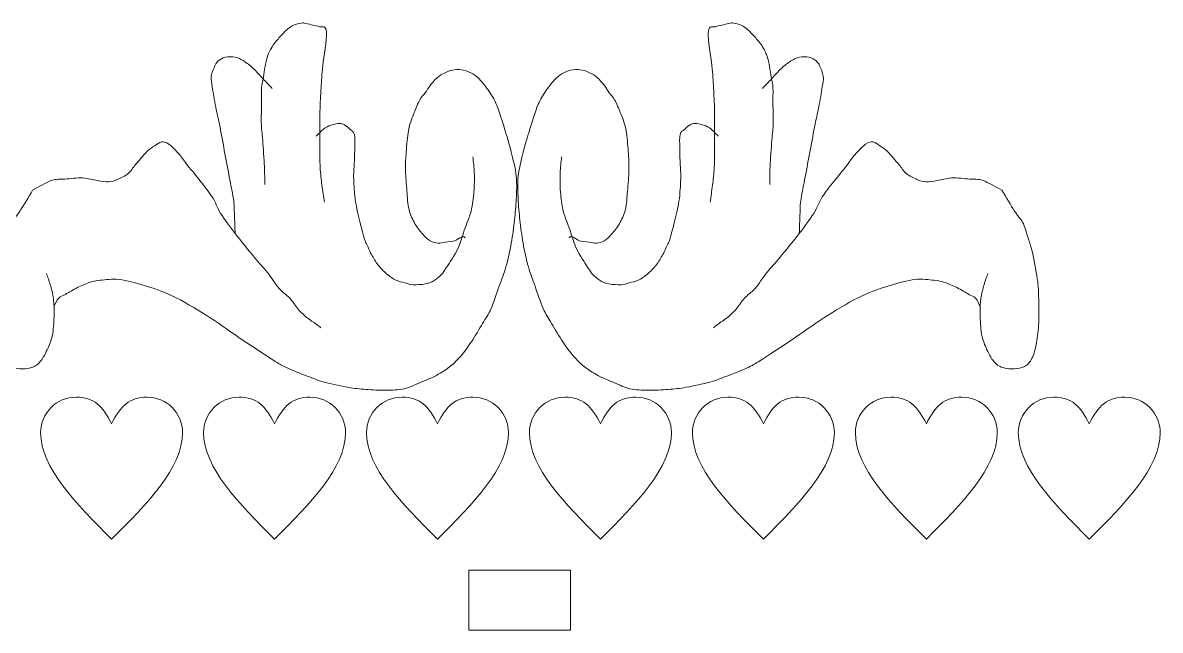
# Model space of a CAD drawing. Header units: millimetres. Extents: x -244 to 210, y -105 to 169.
# Drawn here: x -123.4 to -81.84, y 146.64 to 168.85 of the extents above; entities that cross this region are included whole.
import ezdxf

# ---------------------------------------------------------------- set-up
doc = ezdxf.new("R2010")
doc.units = ezdxf.units.MM
doc.header["$MEASUREMENT"] = 0
doc.layers.add('Camada 1', color=7, linetype='Continuous')

msp = doc.modelspace()

# ---------------------------------------------------------------- linework, layer by layer
at = {"layer": 'Camada 1', "color": 240, "lineweight": 9}
msp.add_lwpolyline([(-107.1006, 146.6429), (-103.3882, 146.6429), (-103.3882, 148.8427), (-107.1006, 148.8427), (-107.1006, 146.6429)], close=True, dxfattribs=at)
at = {"layer": 'Camada 1', "color": 250, "lineweight": 9}
for points, knots in [([(-114.5538, 162.9429), (-114.5579, 163.1602), (-114.5535, 163.3274), (-114.5662, 163.5949), (-114.5662, 163.5949), (-114.5789, 163.8624), (-114.6108, 164.2786), (-114.6299, 164.5458), (-114.6299, 164.5458), (-114.649, 164.8129), (-114.6747, 164.9748), (-114.681, 165.1978), (-114.681, 165.1978), (-114.6872, 165.4208), (-114.6699, 165.6642), (-114.6676, 165.877), (-114.6676, 165.877), (-114.6653, 166.0898), (-114.6759, 166.3188), (-114.6671, 166.4747), (-114.6671, 166.4747), (-114.6584, 166.6305), (-114.6455, 166.6286), (-114.6153, 166.8007), (-114.6153, 166.8007), (-114.5851, 166.9728), (-114.5362, 167.3188), (-114.486, 167.5071), (-114.486, 167.5071), (-114.4357, 167.6954), (-114.3942, 167.782), (-114.3181, 167.9146), (-114.3181, 167.9146), (-114.2421, 168.0472), (-114.1272, 168.1839), (-114.0343, 168.295), (-114.0343, 168.295), (-113.9415, 168.4059), (-113.8491, 168.503), (-113.7615, 168.5803), (-113.7615, 168.5803), (-113.6738, 168.6576), (-113.6003, 168.7143), (-113.5094, 168.7577), (-113.5094, 168.7577), (-113.4186, 168.801), (-113.2954, 168.8281), (-113.2187, 168.8395), (-113.2187, 168.8395), (-113.1419, 168.8509), (-113.1218, 168.8396), (-113.0507, 168.8259), (-113.0507, 168.8259), (-112.9796, 168.8123), (-112.8741, 168.7781), (-112.7923, 168.7577), (-112.7923, 168.7577), (-112.7105, 168.7372), (-112.6421, 168.7442), (-112.5598, 168.7031), (-112.5598, 168.7031), (-112.4774, 168.662), (-112.3273, 168.8134), (-112.3015, 168.512), (-112.3015, 168.512), (-112.2757, 168.2107), (-112.4055, 167.6253), (-112.4381, 167.284), (-112.4381, 167.284), (-112.4707, 166.9427), (-112.4805, 166.7451), (-112.4969, 166.4653), (-112.4969, 166.4653), (-112.5132, 166.1855), (-112.5296, 165.9472), (-112.5363, 165.6057), (-112.5363, 165.6057), (-112.543, 165.2643), (-112.5382, 164.7583), (-112.5372, 164.4186), (-112.5372, 164.4186), (-112.5362, 164.0789), (-112.542, 163.8192), (-112.5302, 163.5677), (-112.5302, 163.5677), (-112.5183, 163.3163), (-112.4918, 163.1287), (-112.4662, 162.9157), (-112.4662, 162.9157), (-112.4406, 162.7027), (-112.4064, 162.4991), (-112.3765, 162.2908)], [0, 0, 0, 0, 0.0416667, 0.0416667, 0.0416667, 0.0416667, 0.0833333, 0.0833333, 0.0833333, 0.0833333, 0.125, 0.125, 0.125, 0.125, 0.1666667, 0.1666667, 0.1666667, 0.1666667, 0.2083333, 0.2083333, 0.2083333, 0.2083333, 0.25, 0.25, 0.25, 0.25, 0.2916667, 0.2916667, 0.2916667, 0.2916667, 0.3333333, 0.3333333, 0.3333333, 0.3333333, 0.375, 0.375, 0.375, 0.375, 0.4166667, 0.4166667, 0.4166667, 0.4166667, 0.4583333, 0.4583333, 0.4583333, 0.4583333, 0.5, 0.5, 0.5, 0.5, 0.5416667, 0.5416667, 0.5416667, 0.5416667, 0.5833333, 0.5833333, 0.5833333, 0.5833333, 0.625, 0.625, 0.625, 0.625, 0.6666667, 0.6666667, 0.6666667, 0.6666667, 0.7083333, 0.7083333, 0.7083333, 0.7083333, 0.75, 0.75, 0.75, 0.75, 0.7916667, 0.7916667, 0.7916667, 0.7916667, 0.8333333, 0.8333333, 0.8333333, 0.8333333, 0.875, 0.875, 0.875, 0.875, 0.9166667, 0.9166667, 0.9166667, 0.9166667, 1, 1, 1, 1]), ([(-96.107, 162.9429), (-96.1025, 163.1602), (-96.1067, 163.3274), (-96.0936, 163.5949), (-96.0936, 163.5949), (-96.0805, 163.8624), (-96.048, 164.2786), (-96.0285, 164.5458), (-96.0285, 164.5458), (-96.0089, 164.8129), (-95.9831, 164.9748), (-95.9765, 165.1978), (-95.9765, 165.1978), (-95.9699, 165.4208), (-95.9869, 165.6642), (-95.9888, 165.877), (-95.9888, 165.877), (-95.9908, 166.0898), (-95.9798, 166.3188), (-95.9884, 166.4747), (-95.9884, 166.4747), (-95.9969, 166.6305), (-96.0097, 166.6286), (-96.0397, 166.8007), (-96.0397, 166.8007), (-96.0696, 166.9728), (-96.118, 167.3188), (-96.168, 167.5071), (-96.168, 167.5071), (-96.218, 167.6954), (-96.2594, 167.782), (-96.3352, 167.9146), (-96.3352, 167.9146), (-96.4111, 168.0472), (-96.5257, 168.1839), (-96.6184, 168.295), (-96.6184, 168.295), (-96.7111, 168.4059), (-96.8033, 168.503), (-96.8908, 168.5803), (-96.8908, 168.5803), (-96.9784, 168.6576), (-97.0519, 168.7143), (-97.1427, 168.7577), (-97.1427, 168.7577), (-97.2334, 168.801), (-97.3566, 168.8281), (-97.4333, 168.8395), (-97.4333, 168.8395), (-97.51, 168.8509), (-97.5302, 168.8396), (-97.6013, 168.8259), (-97.6013, 168.8259), (-97.6724, 168.8123), (-97.7779, 168.7781), (-97.8598, 168.7577), (-97.8598, 168.7577), (-97.9416, 168.7372), (-98.01, 168.7442), (-98.0924, 168.7031), (-98.0924, 168.7031), (-98.1748, 168.662), (-98.3247, 168.8134), (-98.3509, 168.512), (-98.3509, 168.512), (-98.3772, 168.2107), (-98.2483, 167.6253), (-98.2162, 167.284), (-98.2162, 167.284), (-98.1841, 166.9427), (-98.1746, 166.7451), (-98.1587, 166.4653), (-98.1587, 166.4653), (-98.1427, 166.1855), (-98.1267, 165.9472), (-98.1205, 165.6057), (-98.1205, 165.6057), (-98.1143, 165.2643), (-98.1199, 164.7583), (-98.1214, 164.4186), (-98.1214, 164.4186), (-98.1229, 164.0789), (-98.1175, 163.8192), (-98.1297, 163.5677), (-98.1297, 163.5677), (-98.142, 163.3163), (-98.1687, 163.1287), (-98.1947, 162.9157), (-98.1947, 162.9157), (-98.2206, 162.7027), (-98.2551, 162.4991), (-98.2853, 162.2908)], [0, 0, 0, 0, 0.0416667, 0.0416667, 0.0416667, 0.0416667, 0.0833333, 0.0833333, 0.0833333, 0.0833333, 0.125, 0.125, 0.125, 0.125, 0.1666667, 0.1666667, 0.1666667, 0.1666667, 0.2083333, 0.2083333, 0.2083333, 0.2083333, 0.25, 0.25, 0.25, 0.25, 0.2916667, 0.2916667, 0.2916667, 0.2916667, 0.3333333, 0.3333333, 0.3333333, 0.3333333, 0.375, 0.375, 0.375, 0.375, 0.4166667, 0.4166667, 0.4166667, 0.4166667, 0.4583333, 0.4583333, 0.4583333, 0.4583333, 0.5, 0.5, 0.5, 0.5, 0.5416667, 0.5416667, 0.5416667, 0.5416667, 0.5833333, 0.5833333, 0.5833333, 0.5833333, 0.625, 0.625, 0.625, 0.625, 0.6666667, 0.6666667, 0.6666667, 0.6666667, 0.7083333, 0.7083333, 0.7083333, 0.7083333, 0.75, 0.75, 0.75, 0.75, 0.7916667, 0.7916667, 0.7916667, 0.7916667, 0.8333333, 0.8333333, 0.8333333, 0.8333333, 0.875, 0.875, 0.875, 0.875, 0.9166667, 0.9166667, 0.9166667, 0.9166667, 1, 1, 1, 1]), ([(-114.2806, 166.4475), (-114.3922, 166.5652), (-114.4995, 166.6784), (-114.6153, 166.8007), (-114.6153, 166.8007), (-114.7312, 166.923), (-114.8577, 167.0723), (-114.9759, 167.181), (-114.9759, 167.181), (-115.0941, 167.2898), (-115.2138, 167.3846), (-115.3236, 167.4527), (-115.3236, 167.4527), (-115.4334, 167.5208), (-115.5205, 167.5659), (-115.6328, 167.5886), (-115.6328, 167.5886), (-115.745, 167.6113), (-115.8898, 167.6114), (-115.9936, 167.5886), (-115.9936, 167.5886), (-116.0975, 167.5658), (-116.1813, 167.5174), (-116.2515, 167.4527), (-116.2515, 167.4527), (-116.3216, 167.3882), (-116.3625, 167.3096), (-116.4063, 167.2083), (-116.4063, 167.2083), (-116.45, 167.1068), (-116.498, 166.9822), (-116.5096, 166.8551), (-116.5096, 166.8551), (-116.5213, 166.7279), (-116.4991, 166.6832), (-116.4712, 166.5019), (-116.4712, 166.5019), (-116.4434, 166.3205), (-116.39, 166.0129), (-116.3429, 165.7683), (-116.3429, 165.7683), (-116.2959, 165.5237), (-116.2445, 165.3201), (-116.1888, 165.0348), (-116.1888, 165.0348), (-116.1332, 164.7495), (-116.069, 164.3782), (-116.0092, 164.0567), (-116.0092, 164.0567), (-115.9493, 163.7352), (-115.8829, 163.3911), (-115.8294, 163.1059), (-115.8294, 163.1059), (-115.776, 162.8206), (-115.7163, 162.5598), (-115.6883, 162.3451), (-115.6883, 162.3451), (-115.6603, 162.1305), (-115.6713, 162.0282), (-115.6629, 161.8289), (-115.6629, 161.8289), (-115.6545, 161.6297), (-115.6461, 161.3761), (-115.6376, 161.1498)], [0, 0, 0, 0, 0.0588235, 0.0588235, 0.0588235, 0.0588235, 0.1176471, 0.1176471, 0.1176471, 0.1176471, 0.1764706, 0.1764706, 0.1764706, 0.1764706, 0.2352941, 0.2352941, 0.2352941, 0.2352941, 0.2941176, 0.2941176, 0.2941176, 0.2941176, 0.3529412, 0.3529412, 0.3529412, 0.3529412, 0.4117647, 0.4117647, 0.4117647, 0.4117647, 0.4705882, 0.4705882, 0.4705882, 0.4705882, 0.5294118, 0.5294118, 0.5294118, 0.5294118, 0.5882353, 0.5882353, 0.5882353, 0.5882353, 0.6470588, 0.6470588, 0.6470588, 0.6470588, 0.7058824, 0.7058824, 0.7058824, 0.7058824, 0.7647059, 0.7647059, 0.7647059, 0.7647059, 0.8235294, 0.8235294, 0.8235294, 0.8235294, 0.8823529, 0.8823529, 0.8823529, 0.8823529, 1, 1, 1, 1]), ([(-96.375, 166.4475), (-96.2632, 166.5652), (-96.1557, 166.6784), (-96.0397, 166.8007), (-96.0397, 166.8007), (-95.9236, 166.923), (-95.7969, 167.0723), (-95.6786, 167.181), (-95.6786, 167.181), (-95.5602, 167.2898), (-95.4403, 167.3846), (-95.3304, 167.4527), (-95.3304, 167.4527), (-95.2206, 167.5208), (-95.1333, 167.5659), (-95.021, 167.5886), (-95.021, 167.5886), (-94.9088, 167.6113), (-94.764, 167.6114), (-94.6602, 167.5886), (-94.6602, 167.5886), (-94.5564, 167.5658), (-94.4726, 167.5174), (-94.4026, 167.4527), (-94.4026, 167.4527), (-94.3326, 167.3882), (-94.2918, 167.3096), (-94.2481, 167.2083), (-94.2481, 167.2083), (-94.2045, 167.1068), (-94.1568, 166.9822), (-94.1453, 166.8551), (-94.1453, 166.8551), (-94.1338, 166.7279), (-94.1561, 166.6832), (-94.1842, 166.5019), (-94.1842, 166.5019), (-94.2123, 166.3205), (-94.2662, 166.0129), (-94.3136, 165.7683), (-94.3136, 165.7683), (-94.3611, 165.5237), (-94.4128, 165.3201), (-94.4688, 165.0348), (-94.4688, 165.0348), (-94.5249, 164.7495), (-94.5896, 164.3782), (-94.65, 164.0567), (-94.65, 164.0567), (-94.7104, 163.7352), (-94.7772, 163.3911), (-94.8311, 163.1059), (-94.8311, 163.1059), (-94.885, 162.8206), (-94.9451, 162.5598), (-94.9734, 162.3451), (-94.9734, 162.3451), (-95.0018, 162.1305), (-94.9909, 162.0282), (-94.9996, 161.8289), (-94.9996, 161.8289), (-95.0083, 161.6297), (-95.0171, 161.3761), (-95.0259, 161.1498)], [0, 0, 0, 0, 0.0588235, 0.0588235, 0.0588235, 0.0588235, 0.1176471, 0.1176471, 0.1176471, 0.1176471, 0.1764706, 0.1764706, 0.1764706, 0.1764706, 0.2352941, 0.2352941, 0.2352941, 0.2352941, 0.2941176, 0.2941176, 0.2941176, 0.2941176, 0.3529412, 0.3529412, 0.3529412, 0.3529412, 0.4117647, 0.4117647, 0.4117647, 0.4117647, 0.4705882, 0.4705882, 0.4705882, 0.4705882, 0.5294118, 0.5294118, 0.5294118, 0.5294118, 0.5882353, 0.5882353, 0.5882353, 0.5882353, 0.6470588, 0.6470588, 0.6470588, 0.6470588, 0.7058824, 0.7058824, 0.7058824, 0.7058824, 0.7647059, 0.7647059, 0.7647059, 0.7647059, 0.8235294, 0.8235294, 0.8235294, 0.8235294, 0.8823529, 0.8823529, 0.8823529, 0.8823529, 1, 1, 1, 1]), ([(-107.2357, 160.9868), (-107.317, 161.1146), (-107.5515, 160.8871), (-107.6095, 160.8781), (-107.6095, 160.8781), (-107.6675, 160.869), (-107.8544, 160.8373), (-107.9575, 160.8237), (-107.9575, 160.8237), (-108.0606, 160.8101), (-108.1354, 160.7875), (-108.2281, 160.7966), (-108.2281, 160.7966), (-108.3209, 160.8056), (-108.4184, 160.8233), (-108.5116, 160.8781), (-108.5116, 160.8781), (-108.6047, 160.9329), (-108.6895, 161.0181), (-108.782, 161.1226), (-108.782, 161.1226), (-108.8746, 161.227), (-108.9808, 161.3521), (-109.0652, 161.503), (-109.0652, 161.503), (-109.1496, 161.6537), (-109.2331, 161.8137), (-109.2839, 162.0192), (-109.2839, 162.0192), (-109.3347, 162.2246), (-109.3394, 162.4581), (-109.3607, 162.6983), (-109.3607, 162.6983), (-109.382, 162.9386), (-109.4076, 163.2176), (-109.4117, 163.4591), (-109.4117, 163.4591), (-109.4158, 163.7005), (-109.4028, 163.8977), (-109.3854, 164.1382), (-109.3854, 164.1382), (-109.368, 164.3787), (-109.3399, 164.7009), (-109.3075, 164.899), (-109.3075, 164.899), (-109.2751, 165.097), (-109.2292, 165.2003), (-109.1933, 165.3129), (-109.1933, 165.3129), (-109.1574, 165.4254), (-109.1442, 165.4516), (-109.0929, 165.5722), (-109.0929, 165.5722), (-109.0417, 165.6927), (-108.9538, 165.9157), (-108.8858, 166.0361), (-108.8858, 166.0361), (-108.8179, 166.1565), (-108.7512, 166.202), (-108.6886, 166.2885), (-108.6886, 166.2885), (-108.6261, 166.3749), (-108.5848, 166.4613), (-108.5108, 166.5546), (-108.5108, 166.5546), (-108.4368, 166.6479), (-108.3333, 166.7709), (-108.2457, 166.8474), (-108.2457, 166.8474), (-108.158, 166.9238), (-108.0788, 166.9656), (-107.9872, 167.0111), (-107.9872, 167.0111), (-107.8955, 167.0566), (-107.8, 167.0998), (-107.6963, 167.1203), (-107.6963, 167.1203), (-107.5927, 167.1407), (-107.4792, 167.1499), (-107.3669, 167.1339), (-107.3669, 167.1339), (-107.2545, 167.118), (-107.1283, 167.0773), (-107.0245, 167.0248), (-107.0245, 167.0248), (-106.9208, 166.9723), (-106.8387, 166.9068), (-106.7469, 166.8201), (-106.7469, 166.8201), (-106.6551, 166.7334), (-106.575, 166.643), (-106.4758, 166.5063), (-106.4758, 166.5063), (-106.3767, 166.3695), (-106.2409, 166.1733), (-106.1531, 166.0015), (-106.1531, 166.0015), (-106.0654, 165.8296), (-106.0286, 165.7037), (-105.9533, 165.4829), (-105.9533, 165.4829), (-105.878, 165.262), (-105.7696, 164.9053), (-105.7019, 164.6779), (-105.7019, 164.6779), (-105.6343, 164.4504), (-105.6035, 164.3582), (-105.5473, 164.1185), (-105.5473, 164.1185), (-105.4912, 163.8787), (-105.3963, 163.5343), (-105.3655, 163.2417), (-105.3655, 163.2417), (-105.3346, 162.9491), (-105.3551, 162.6676), (-105.3661, 162.3995), (-105.3661, 162.3995), (-105.3771, 162.1314), (-105.4008, 161.9063), (-105.4311, 161.6388), (-105.4311, 161.6388), (-105.4614, 161.3713), (-105.4958, 161.0826), (-105.5477, 160.7966), (-105.5477, 160.7966), (-105.5996, 160.5105), (-105.6682, 160.191), (-105.7417, 159.9272), (-105.7417, 159.9272), (-105.8152, 159.6633), (-105.8967, 159.4744), (-105.9871, 159.2208), (-105.9871, 159.2208), (-106.0774, 158.9672), (-106.1823, 158.6336), (-106.2841, 158.4058), (-106.2841, 158.4058), (-106.3858, 158.178), (-106.4733, 158.0662), (-106.5938, 157.8624), (-106.5938, 157.8624), (-106.7142, 157.6587), (-106.8732, 157.3826), (-107.0066, 157.1832), (-107.0066, 157.1832), (-107.1401, 156.9838), (-107.2644, 156.8167), (-107.3936, 156.6671), (-107.3936, 156.6671), (-107.5228, 156.5174), (-107.6319, 156.4046), (-107.7805, 156.2867), (-107.7805, 156.2867), (-107.9291, 156.1687), (-108.0984, 156.0604), (-108.2833, 155.9607), (-108.2833, 155.9607), (-108.4683, 155.861), (-108.6937, 155.7705), (-108.8892, 155.689), (-108.8892, 155.689), (-109.0847, 155.6075), (-109.2475, 155.517), (-109.4564, 155.4716), (-109.4564, 155.4716), (-109.6652, 155.4263), (-109.9052, 155.4218), (-110.1394, 155.4173), (-110.1394, 155.4173), (-110.3736, 155.4128), (-110.6312, 155.4264), (-110.861, 155.4445), (-110.861, 155.4445), (-111.0909, 155.4626), (-111.2647, 155.4807), (-111.5182, 155.526), (-111.5182, 155.526), (-111.7716, 155.5712), (-112.1344, 155.6482), (-112.3814, 155.7162), (-112.3814, 155.7162), (-112.6284, 155.7841), (-112.7636, 155.8429), (-112.9998, 155.9335), (-112.9998, 155.9335), (-113.236, 156.024), (-113.588, 156.1599), (-113.7985, 156.2595), (-113.7985, 156.2595), (-114.0091, 156.3591), (-113.9789, 156.3501), (-114.2623, 156.5312), (-114.2623, 156.5312), (-114.5456, 156.7123), (-115.093, 157.0745), (-115.4987, 157.3462), (-115.4987, 157.3462), (-115.9045, 157.6179), (-116.2908, 157.9077), (-116.6966, 158.1613), (-116.6966, 158.1613), (-117.1024, 158.4148), (-117.5549, 158.6864), (-117.9332, 158.8676), (-117.9332, 158.8676), (-118.3114, 159.0489), (-118.6416, 159.1484), (-118.9638, 159.248), (-118.9638, 159.248), (-119.286, 159.3476), (-119.5989, 159.4336), (-119.8657, 159.4653), (-119.8657, 159.4653), (-120.1325, 159.497), (-120.381, 159.4563), (-120.5616, 159.4382), (-120.5616, 159.4382), (-120.7421, 159.42), (-120.8085, 159.4019), (-120.9482, 159.3567), (-120.9482, 159.3567), (-121.088, 159.3114), (-121.2511, 159.2389), (-121.3994, 159.1665), (-121.3994, 159.1665), (-121.5477, 159.0941), (-121.7239, 158.9853), (-121.8377, 158.922), (-121.8377, 158.922), (-121.9516, 158.8586), (-122.0101, 158.8626), (-122.0827, 158.7861), (-122.0827, 158.7861), (-122.1553, 158.7097), (-122.2031, 158.5779), (-122.2633, 158.4737)], [0, 0, 0, 0, 0.0166667, 0.0166667, 0.0166667, 0.0166667, 0.0333333, 0.0333333, 0.0333333, 0.0333333, 0.05, 0.05, 0.05, 0.05, 0.0666667, 0.0666667, 0.0666667, 0.0666667, 0.0833333, 0.0833333, 0.0833333, 0.0833333, 0.1, 0.1, 0.1, 0.1, 0.1166667, 0.1166667, 0.1166667, 0.1166667, 0.1333333, 0.1333333, 0.1333333, 0.1333333, 0.15, 0.15, 0.15, 0.15, 0.1666667, 0.1666667, 0.1666667, 0.1666667, 0.1833333, 0.1833333, 0.1833333, 0.1833333, 0.2, 0.2, 0.2, 0.2, 0.2166667, 0.2166667, 0.2166667, 0.2166667, 0.2333333, 0.2333333, 0.2333333, 0.2333333, 0.25, 0.25, 0.25, 0.25, 0.2666667, 0.2666667, 0.2666667, 0.2666667, 0.2833333, 0.2833333, 0.2833333, 0.2833333, 0.3, 0.3, 0.3, 0.3, 0.3166667, 0.3166667, 0.3166667, 0.3166667, 0.3333333, 0.3333333, 0.3333333, 0.3333333, 0.35, 0.35, 0.35, 0.35, 0.3666667, 0.3666667, 0.3666667, 0.3666667, 0.3833333, 0.3833333, 0.3833333, 0.3833333, 0.4, 0.4, 0.4, 0.4, 0.4166667, 0.4166667, 0.4166667, 0.4166667, 0.4333333, 0.4333333, 0.4333333, 0.4333333, 0.45, 0.45, 0.45, 0.45, 0.4666667, 0.4666667, 0.4666667, 0.4666667, 0.4833333, 0.4833333, 0.4833333, 0.4833333, 0.5, 0.5, 0.5, 0.5, 0.5166667, 0.5166667, 0.5166667, 0.5166667, 0.5333333, 0.5333333, 0.5333333, 0.5333333, 0.55, 0.55, 0.55, 0.55, 0.5666667, 0.5666667, 0.5666667, 0.5666667, 0.5833333, 0.5833333, 0.5833333, 0.5833333, 0.6, 0.6, 0.6, 0.6, 0.6166667, 0.6166667, 0.6166667, 0.6166667, 0.6333333, 0.6333333, 0.6333333, 0.6333333, 0.65, 0.65, 0.65, 0.65, 0.6666667, 0.6666667, 0.6666667, 0.6666667, 0.6833333, 0.6833333, 0.6833333, 0.6833333, 0.7, 0.7, 0.7, 0.7, 0.7166667, 0.7166667, 0.7166667, 0.7166667, 0.7333333, 0.7333333, 0.7333333, 0.7333333, 0.75, 0.75, 0.75, 0.75, 0.7666667, 0.7666667, 0.7666667, 0.7666667, 0.7833333, 0.7833333, 0.7833333, 0.7833333, 0.8, 0.8, 0.8, 0.8, 0.8166667, 0.8166667, 0.8166667, 0.8166667, 0.8333333, 0.8333333, 0.8333333, 0.8333333, 0.85, 0.85, 0.85, 0.85, 0.8666667, 0.8666667, 0.8666667, 0.8666667, 0.8833333, 0.8833333, 0.8833333, 0.8833333, 0.9, 0.9, 0.9, 0.9, 0.9166667, 0.9166667, 0.9166667, 0.9166667, 0.9333333, 0.9333333, 0.9333333, 0.9333333, 0.95, 0.95, 0.95, 0.95, 0.9666667, 0.9666667, 0.9666667, 0.9666667, 1, 1, 1, 1]), ([(-103.428, 160.9868), (-103.3466, 161.1146), (-103.1124, 160.8871), (-103.0544, 160.8781), (-103.0544, 160.8781), (-102.9964, 160.869), (-102.8096, 160.8373), (-102.7065, 160.8237), (-102.7065, 160.8237), (-102.6035, 160.8101), (-102.5287, 160.7875), (-102.4359, 160.7966), (-102.4359, 160.7966), (-102.3432, 160.8056), (-102.2456, 160.8233), (-102.1524, 160.8781), (-102.1524, 160.8781), (-102.0591, 160.9329), (-101.9743, 161.0181), (-101.8816, 161.1226), (-101.8816, 161.1226), (-101.7889, 161.227), (-101.6824, 161.3521), (-101.5978, 161.503), (-101.5978, 161.503), (-101.5131, 161.6537), (-101.4294, 161.8137), (-101.3783, 162.0192), (-101.3783, 162.0192), (-101.3272, 162.2246), (-101.3221, 162.4581), (-101.3005, 162.6983), (-101.3005, 162.6983), (-101.2788, 162.9386), (-101.2528, 163.2176), (-101.2484, 163.4591), (-101.2484, 163.4591), (-101.2439, 163.7005), (-101.2566, 163.8977), (-101.2736, 164.1382), (-101.2736, 164.1382), (-101.2906, 164.3787), (-101.3183, 164.7009), (-101.3504, 164.899), (-101.3504, 164.899), (-101.3824, 165.097), (-101.4283, 165.2003), (-101.464, 165.3129), (-101.464, 165.3129), (-101.4997, 165.4254), (-101.5128, 165.4516), (-101.5639, 165.5722), (-101.5639, 165.5722), (-101.615, 165.6927), (-101.7025, 165.9157), (-101.7703, 166.0361), (-101.7703, 166.0361), (-101.8381, 166.1565), (-101.9047, 166.202), (-101.9672, 166.2885), (-101.9672, 166.2885), (-102.0296, 166.3749), (-102.0708, 166.4613), (-102.1446, 166.5546), (-102.1446, 166.5546), (-102.2184, 166.6479), (-102.3217, 166.7709), (-102.4093, 166.8474), (-102.4093, 166.8474), (-102.4968, 166.9238), (-102.576, 166.9656), (-102.6675, 167.0111), (-102.6675, 167.0111), (-102.7591, 167.0566), (-102.8545, 167.0998), (-102.9582, 167.1203), (-102.9582, 167.1203), (-103.0618, 167.1407), (-103.1753, 167.1499), (-103.2877, 167.1339), (-103.2877, 167.1339), (-103.4, 167.118), (-103.5263, 167.0773), (-103.6302, 167.0248), (-103.6302, 167.0248), (-103.734, 166.9723), (-103.8162, 166.9068), (-103.9081, 166.8201), (-103.9081, 166.8201), (-104, 166.7334), (-104.0803, 166.643), (-104.1796, 166.5063), (-104.1796, 166.5063), (-104.279, 166.3695), (-104.4151, 166.1733), (-104.5031, 166.0015), (-104.5031, 166.0015), (-104.5911, 165.8296), (-104.6281, 165.7037), (-104.7037, 165.4829), (-104.7037, 165.4829), (-104.7793, 165.262), (-104.8883, 164.9053), (-104.9563, 164.6779), (-104.9563, 164.6779), (-105.0243, 164.4504), (-105.0552, 164.3582), (-105.1117, 164.1185), (-105.1117, 164.1185), (-105.1683, 163.8787), (-105.2636, 163.5343), (-105.2949, 163.2417), (-105.2949, 163.2417), (-105.3262, 162.9491), (-105.3061, 162.6676), (-105.2955, 162.3995), (-105.2955, 162.3995), (-105.285, 162.1314), (-105.2616, 161.9063), (-105.2317, 161.6388), (-105.2317, 161.6388), (-105.2018, 161.3713), (-105.1678, 161.0826), (-105.1163, 160.7966), (-105.1163, 160.7966), (-105.0648, 160.5105), (-104.9968, 160.191), (-104.9237, 159.9272), (-104.9237, 159.9272), (-104.8505, 159.6633), (-104.7694, 159.4744), (-104.6794, 159.2208), (-104.6794, 159.2208), (-104.5894, 158.9672), (-104.485, 158.6336), (-104.3836, 158.4058), (-104.3836, 158.4058), (-104.2822, 158.178), (-104.1949, 158.0662), (-104.0747, 157.8624), (-104.0747, 157.8624), (-103.9546, 157.6587), (-103.796, 157.3826), (-103.6629, 157.1832), (-103.6629, 157.1832), (-103.5297, 156.9838), (-103.4056, 156.8167), (-103.2767, 156.6671), (-103.2767, 156.6671), (-103.1477, 156.5174), (-103.0388, 156.4046), (-102.8904, 156.2867), (-102.8904, 156.2867), (-102.7419, 156.1687), (-102.5728, 156.0604), (-102.388, 155.9607), (-102.388, 155.9607), (-102.2032, 155.861), (-101.978, 155.7705), (-101.7826, 155.689), (-101.7826, 155.689), (-101.5872, 155.6075), (-101.4245, 155.517), (-101.2157, 155.4716), (-101.2157, 155.4716), (-101.0069, 155.4263), (-100.7669, 155.4218), (-100.5328, 155.4173), (-100.5328, 155.4173), (-100.2986, 155.4128), (-100.041, 155.4264), (-99.8111, 155.4445), (-99.8111, 155.4445), (-99.5812, 155.4626), (-99.4073, 155.4807), (-99.1538, 155.526), (-99.1538, 155.526), (-98.9003, 155.5712), (-98.5374, 155.6482), (-98.2903, 155.7162), (-98.2903, 155.7162), (-98.0432, 155.7841), (-97.9079, 155.8429), (-97.6716, 155.9335), (-97.6716, 155.9335), (-97.4352, 156.024), (-97.0831, 156.1599), (-96.8724, 156.2595), (-96.8724, 156.2595), (-96.6616, 156.3591), (-96.6919, 156.3501), (-96.4082, 156.5312), (-96.4082, 156.5312), (-96.1246, 156.7123), (-95.5766, 157.0745), (-95.1705, 157.3462), (-95.1705, 157.3462), (-94.7644, 157.6179), (-94.3776, 157.9077), (-93.9715, 158.1613), (-93.9715, 158.1613), (-93.5653, 158.4148), (-93.1123, 158.6864), (-92.7338, 158.8676), (-92.7338, 158.8676), (-92.3553, 159.0489), (-92.0249, 159.1484), (-91.7026, 159.248), (-91.7026, 159.248), (-91.3802, 159.3476), (-91.0673, 159.4336), (-90.8004, 159.4653), (-90.8004, 159.4653), (-90.5335, 159.497), (-90.285, 159.4563), (-90.1045, 159.4382), (-90.1045, 159.4382), (-89.924, 159.42), (-89.8577, 159.4019), (-89.718, 159.3567), (-89.718, 159.3567), (-89.5783, 159.3114), (-89.4153, 159.2389), (-89.2671, 159.1665), (-89.2671, 159.1665), (-89.1189, 159.0941), (-88.9429, 158.9853), (-88.8291, 158.922), (-88.8291, 158.922), (-88.7154, 158.8586), (-88.6569, 158.8626), (-88.5844, 158.7861), (-88.5844, 158.7861), (-88.5119, 158.7097), (-88.4643, 158.5779), (-88.4042, 158.4737)], [0, 0, 0, 0, 0.0166667, 0.0166667, 0.0166667, 0.0166667, 0.0333333, 0.0333333, 0.0333333, 0.0333333, 0.05, 0.05, 0.05, 0.05, 0.0666667, 0.0666667, 0.0666667, 0.0666667, 0.0833333, 0.0833333, 0.0833333, 0.0833333, 0.1, 0.1, 0.1, 0.1, 0.1166667, 0.1166667, 0.1166667, 0.1166667, 0.1333333, 0.1333333, 0.1333333, 0.1333333, 0.15, 0.15, 0.15, 0.15, 0.1666667, 0.1666667, 0.1666667, 0.1666667, 0.1833333, 0.1833333, 0.1833333, 0.1833333, 0.2, 0.2, 0.2, 0.2, 0.2166667, 0.2166667, 0.2166667, 0.2166667, 0.2333333, 0.2333333, 0.2333333, 0.2333333, 0.25, 0.25, 0.25, 0.25, 0.2666667, 0.2666667, 0.2666667, 0.2666667, 0.2833333, 0.2833333, 0.2833333, 0.2833333, 0.3, 0.3, 0.3, 0.3, 0.3166667, 0.3166667, 0.3166667, 0.3166667, 0.3333333, 0.3333333, 0.3333333, 0.3333333, 0.35, 0.35, 0.35, 0.35, 0.3666667, 0.3666667, 0.3666667, 0.3666667, 0.3833333, 0.3833333, 0.3833333, 0.3833333, 0.4, 0.4, 0.4, 0.4, 0.4166667, 0.4166667, 0.4166667, 0.4166667, 0.4333333, 0.4333333, 0.4333333, 0.4333333, 0.45, 0.45, 0.45, 0.45, 0.4666667, 0.4666667, 0.4666667, 0.4666667, 0.4833333, 0.4833333, 0.4833333, 0.4833333, 0.5, 0.5, 0.5, 0.5, 0.5166667, 0.5166667, 0.5166667, 0.5166667, 0.5333333, 0.5333333, 0.5333333, 0.5333333, 0.55, 0.55, 0.55, 0.55, 0.5666667, 0.5666667, 0.5666667, 0.5666667, 0.5833333, 0.5833333, 0.5833333, 0.5833333, 0.6, 0.6, 0.6, 0.6, 0.6166667, 0.6166667, 0.6166667, 0.6166667, 0.6333333, 0.6333333, 0.6333333, 0.6333333, 0.65, 0.65, 0.65, 0.65, 0.6666667, 0.6666667, 0.6666667, 0.6666667, 0.6833333, 0.6833333, 0.6833333, 0.6833333, 0.7, 0.7, 0.7, 0.7, 0.7166667, 0.7166667, 0.7166667, 0.7166667, 0.7333333, 0.7333333, 0.7333333, 0.7333333, 0.75, 0.75, 0.75, 0.75, 0.7666667, 0.7666667, 0.7666667, 0.7666667, 0.7833333, 0.7833333, 0.7833333, 0.7833333, 0.8, 0.8, 0.8, 0.8, 0.8166667, 0.8166667, 0.8166667, 0.8166667, 0.8333333, 0.8333333, 0.8333333, 0.8333333, 0.85, 0.85, 0.85, 0.85, 0.8666667, 0.8666667, 0.8666667, 0.8666667, 0.8833333, 0.8833333, 0.8833333, 0.8833333, 0.9, 0.9, 0.9, 0.9, 0.9166667, 0.9166667, 0.9166667, 0.9166667, 0.9333333, 0.9333333, 0.9333333, 0.9333333, 0.95, 0.95, 0.95, 0.95, 0.9666667, 0.9666667, 0.9666667, 0.9666667, 1, 1, 1, 1]), ([(-112.6711, 164.7087), (-112.5636, 164.8084), (-112.4459, 164.9393), (-112.3487, 165.0076), (-112.3487, 165.0076), (-112.2514, 165.0759), (-112.1769, 165.0891), (-112.0909, 165.1163), (-112.0909, 165.1163), (-112.0048, 165.1434), (-111.9087, 165.1706), (-111.8331, 165.1706), (-111.8331, 165.1706), (-111.7574, 165.1706), (-111.7068, 165.1527), (-111.6398, 165.1163), (-111.6398, 165.1163), (-111.5728, 165.0799), (-111.494, 165.0123), (-111.4338, 164.9533), (-111.4338, 164.9533), (-111.3735, 164.8943), (-111.3108, 164.8862), (-111.2793, 164.7631), (-111.2793, 164.7631), (-111.2478, 164.6401), (-111.2666, 164.4645), (-111.2667, 164.3012), (-111.2667, 164.3012), (-111.2668, 164.138), (-111.2734, 163.9662), (-111.28, 163.785), (-111.28, 163.785), (-111.2866, 163.6039), (-111.3085, 163.4251), (-111.3062, 163.2145), (-111.3062, 163.2145), (-111.3039, 163.004), (-111.2796, 162.6917), (-111.2659, 162.5293), (-111.2659, 162.5293), (-111.2522, 162.3668), (-111.2451, 162.36), (-111.2241, 162.2427), (-111.2241, 162.2427), (-111.2032, 162.1255), (-111.171, 161.962), (-111.1404, 161.8266), (-111.1404, 161.8266), (-111.1099, 161.6911), (-111.0798, 161.5798), (-111.0406, 161.4308), (-111.0406, 161.4308), (-111.0014, 161.2819), (-110.9442, 161.0528), (-110.9053, 160.9327), (-110.9053, 160.9327), (-110.8665, 160.8126), (-110.8473, 160.7997), (-110.8086, 160.7144), (-110.8086, 160.7144), (-110.7699, 160.6291), (-110.7334, 160.5334), (-110.6731, 160.4207), (-110.6731, 160.4207), (-110.6129, 160.3079), (-110.5359, 160.1575), (-110.4473, 160.0386), (-110.4473, 160.0386), (-110.3587, 159.9197), (-110.2539, 159.8092), (-110.1439, 159.7112), (-110.1439, 159.7112), (-110.0339, 159.6132), (-109.9088, 159.5134), (-109.7888, 159.4519), (-109.7888, 159.4519), (-109.6688, 159.3902), (-109.5369, 159.3722), (-109.4271, 159.3427), (-109.4271, 159.3427), (-109.3173, 159.3132), (-109.2541, 159.2813), (-109.13, 159.2745), (-109.13, 159.2745), (-109.0059, 159.2677), (-108.8116, 159.2767), (-108.6842, 159.3018), (-108.6842, 159.3018), (-108.5568, 159.3268), (-108.4649, 159.3675), (-108.3675, 159.4246), (-108.3675, 159.4246), (-108.2702, 159.4817), (-108.1794, 159.5606), (-108.1025, 159.6429), (-108.1025, 159.6429), (-108.0256, 159.7252), (-108.0079, 159.7597), (-107.9085, 159.9158), (-107.9085, 159.9158), (-107.8091, 160.0719), (-107.6149, 160.3528), (-107.5066, 160.5792), (-107.5066, 160.5792), (-107.3984, 160.8057), (-107.3462, 161.0323), (-107.2644, 161.2633), (-107.2644, 161.2633), (-107.1826, 161.4942), (-107.0754, 161.7268), (-107.0159, 161.9648), (-107.0159, 161.9648), (-106.9564, 162.2029), (-106.9319, 162.4384), (-106.9123, 162.6712), (-106.9123, 162.6712), (-106.8926, 162.904), (-106.8926, 163.1364), (-106.8989, 163.3503), (-106.8989, 163.3503), (-106.9052, 163.5644), (-106.933, 163.7488), (-106.95, 163.9481)], [0, 0, 0, 0, 0.03125, 0.03125, 0.03125, 0.03125, 0.0625, 0.0625, 0.0625, 0.0625, 0.09375, 0.09375, 0.09375, 0.09375, 0.125, 0.125, 0.125, 0.125, 0.15625, 0.15625, 0.15625, 0.15625, 0.1875, 0.1875, 0.1875, 0.1875, 0.21875, 0.21875, 0.21875, 0.21875, 0.25, 0.25, 0.25, 0.25, 0.28125, 0.28125, 0.28125, 0.28125, 0.3125, 0.3125, 0.3125, 0.3125, 0.34375, 0.34375, 0.34375, 0.34375, 0.375, 0.375, 0.375, 0.375, 0.40625, 0.40625, 0.40625, 0.40625, 0.4375, 0.4375, 0.4375, 0.4375, 0.46875, 0.46875, 0.46875, 0.46875, 0.5, 0.5, 0.5, 0.5, 0.53125, 0.53125, 0.53125, 0.53125, 0.5625, 0.5625, 0.5625, 0.5625, 0.59375, 0.59375, 0.59375, 0.59375, 0.625, 0.625, 0.625, 0.625, 0.65625, 0.65625, 0.65625, 0.65625, 0.6875, 0.6875, 0.6875, 0.6875, 0.71875, 0.71875, 0.71875, 0.71875, 0.75, 0.75, 0.75, 0.75, 0.78125, 0.78125, 0.78125, 0.78125, 0.8125, 0.8125, 0.8125, 0.8125, 0.84375, 0.84375, 0.84375, 0.84375, 0.875, 0.875, 0.875, 0.875, 0.90625, 0.90625, 0.90625, 0.90625, 0.9375, 0.9375, 0.9375, 0.9375, 1, 1, 1, 1]), ([(-97.9871, 164.7087), (-98.0944, 164.8084), (-98.2119, 164.9393), (-98.3091, 165.0076), (-98.3091, 165.0076), (-98.4062, 165.0759), (-98.4807, 165.0891), (-98.5667, 165.1163), (-98.5667, 165.1163), (-98.6527, 165.1434), (-98.7487, 165.1706), (-98.8244, 165.1706), (-98.8244, 165.1706), (-98.9001, 165.1706), (-98.9507, 165.1527), (-99.0178, 165.1163), (-99.0178, 165.1163), (-99.0848, 165.0799), (-99.1637, 165.0123), (-99.224, 164.9533), (-99.224, 164.9533), (-99.2844, 164.8943), (-99.3471, 164.8862), (-99.3788, 164.7631), (-99.3788, 164.7631), (-99.4105, 164.6401), (-99.3919, 164.4645), (-99.3921, 164.3012), (-99.3921, 164.3012), (-99.3922, 164.138), (-99.3859, 163.9662), (-99.3796, 163.785), (-99.3796, 163.785), (-99.3733, 163.6039), (-99.3516, 163.4251), (-99.3542, 163.2145), (-99.3542, 163.2145), (-99.3569, 163.004), (-99.3816, 162.6917), (-99.3955, 162.5293), (-99.3955, 162.5293), (-99.4095, 162.3668), (-99.4167, 162.36), (-99.4378, 162.2427), (-99.4378, 162.2427), (-99.4589, 162.1255), (-99.4913, 161.962), (-99.5221, 161.8266), (-99.5221, 161.8266), (-99.5529, 161.6911), (-99.5831, 161.5798), (-99.6225, 161.4308), (-99.6225, 161.4308), (-99.6619, 161.2819), (-99.7195, 161.0528), (-99.7585, 160.9327), (-99.7585, 160.9327), (-99.7976, 160.8126), (-99.8168, 160.7997), (-99.8556, 160.7144), (-99.8556, 160.7144), (-99.8945, 160.6291), (-99.931, 160.5334), (-99.9915, 160.4207), (-99.9915, 160.4207), (-100.0519, 160.3079), (-100.1291, 160.1575), (-100.2179, 160.0386), (-100.2179, 160.0386), (-100.3067, 159.9197), (-100.4116, 159.8092), (-100.5217, 159.7112), (-100.5217, 159.7112), (-100.6319, 159.6132), (-100.7572, 159.5134), (-100.8773, 159.4519), (-100.8773, 159.4519), (-100.9974, 159.3902), (-101.1293, 159.3722), (-101.2391, 159.3427), (-101.2391, 159.3427), (-101.349, 159.3132), (-101.4123, 159.2813), (-101.5364, 159.2745), (-101.5364, 159.2745), (-101.6604, 159.2677), (-101.8547, 159.2767), (-101.9821, 159.3018), (-101.9821, 159.3018), (-102.1095, 159.3268), (-102.2013, 159.3675), (-102.2986, 159.4246), (-102.2986, 159.4246), (-102.3959, 159.4817), (-102.4865, 159.5606), (-102.5633, 159.6429), (-102.5633, 159.6429), (-102.6401, 159.7252), (-102.6577, 159.7597), (-102.7569, 159.9158), (-102.7569, 159.9158), (-102.856, 160.0719), (-103.0498, 160.3528), (-103.1577, 160.5792), (-103.1577, 160.5792), (-103.2657, 160.8057), (-103.3175, 161.0323), (-103.399, 161.2633), (-103.399, 161.2633), (-103.4804, 161.4942), (-103.5872, 161.7268), (-103.6464, 161.9648), (-103.6464, 161.9648), (-103.7055, 162.2029), (-103.7297, 162.4384), (-103.749, 162.6712), (-103.749, 162.6712), (-103.7683, 162.904), (-103.768, 163.1364), (-103.7613, 163.3503), (-103.7613, 163.3503), (-103.7547, 163.5644), (-103.7267, 163.7488), (-103.7093, 163.9481)], [0, 0, 0, 0, 0.03125, 0.03125, 0.03125, 0.03125, 0.0625, 0.0625, 0.0625, 0.0625, 0.09375, 0.09375, 0.09375, 0.09375, 0.125, 0.125, 0.125, 0.125, 0.15625, 0.15625, 0.15625, 0.15625, 0.1875, 0.1875, 0.1875, 0.1875, 0.21875, 0.21875, 0.21875, 0.21875, 0.25, 0.25, 0.25, 0.25, 0.28125, 0.28125, 0.28125, 0.28125, 0.3125, 0.3125, 0.3125, 0.3125, 0.34375, 0.34375, 0.34375, 0.34375, 0.375, 0.375, 0.375, 0.375, 0.40625, 0.40625, 0.40625, 0.40625, 0.4375, 0.4375, 0.4375, 0.4375, 0.46875, 0.46875, 0.46875, 0.46875, 0.5, 0.5, 0.5, 0.5, 0.53125, 0.53125, 0.53125, 0.53125, 0.5625, 0.5625, 0.5625, 0.5625, 0.59375, 0.59375, 0.59375, 0.59375, 0.625, 0.625, 0.625, 0.625, 0.65625, 0.65625, 0.65625, 0.65625, 0.6875, 0.6875, 0.6875, 0.6875, 0.71875, 0.71875, 0.71875, 0.71875, 0.75, 0.75, 0.75, 0.75, 0.78125, 0.78125, 0.78125, 0.78125, 0.8125, 0.8125, 0.8125, 0.8125, 0.84375, 0.84375, 0.84375, 0.84375, 0.875, 0.875, 0.875, 0.875, 0.90625, 0.90625, 0.90625, 0.90625, 0.9375, 0.9375, 0.9375, 0.9375, 1, 1, 1, 1]), ([(-123.0338, 162.729), (-122.8056, 162.8469), (-122.5432, 163.016), (-122.3468, 163.0841), (-122.3468, 163.0841), (-122.1504, 163.1522), (-122.0513, 163.1206), (-121.8604, 163.136), (-121.8604, 163.136), (-121.6695, 163.1514), (-121.3998, 163.186), (-121.2014, 163.1769), (-121.2014, 163.1769), (-121.003, 163.1679), (-120.8289, 163.1041), (-120.6717, 163.0814), (-120.6717, 163.0814), (-120.5145, 163.0587), (-120.3815, 163.0337), (-120.2583, 163.0404), (-120.2583, 163.0404), (-120.1351, 163.0472), (-120.055, 163.0722), (-119.9352, 163.1224), (-119.9352, 163.1224), (-119.8154, 163.1725), (-119.6518, 163.2489), (-119.541, 163.3407), (-119.541, 163.3407), (-119.4301, 163.4324), (-119.3898, 163.5352), (-119.2758, 163.6682), (-119.2758, 163.6682), (-119.1618, 163.8011), (-118.9743, 164.0234), (-118.857, 164.1382), (-118.857, 164.1382), (-118.7397, 164.2531), (-118.6615, 164.2967), (-118.5734, 164.3556), (-118.5734, 164.3556), (-118.4852, 164.4145), (-118.4161, 164.4822), (-118.3284, 164.4914), (-118.3284, 164.4914), (-118.2408, 164.5007), (-118.1684, 164.4876), (-118.0579, 164.4099), (-118.0579, 164.4099), (-117.9473, 164.3322), (-117.7876, 164.1611), (-117.6715, 164.0296), (-117.6715, 164.0296), (-117.5555, 163.898), (-117.4913, 163.785), (-117.3626, 163.622), (-117.3626, 163.622), (-117.2338, 163.4591), (-117.0471, 163.2417), (-116.8991, 163.0515), (-116.8991, 163.0515), (-116.751, 162.8613), (-116.597, 162.6764), (-116.4742, 162.481), (-116.4742, 162.481), (-116.3515, 162.2856), (-116.3053, 162.1058), (-116.1654, 161.8833), (-116.1654, 161.8833), (-116.0256, 161.6608), (-115.8415, 161.4169), (-115.6376, 161.1498), (-115.6376, 161.1498), (-115.4338, 160.8826), (-115.1377, 160.5159), (-114.9424, 160.2804), (-114.9424, 160.2804), (-114.7471, 160.0449), (-114.6185, 159.9273), (-114.466, 159.737), (-114.466, 159.737), (-114.3136, 159.5468), (-114.1661, 159.2983), (-114.0283, 159.1393), (-114.0283, 159.1393), (-113.8905, 158.9803), (-113.7582, 158.9133), (-113.642, 158.7861), (-113.642, 158.7861), (-113.5258, 158.659), (-113.4362, 158.4966), (-113.333, 158.3786), (-113.333, 158.3786), (-113.2298, 158.2607), (-113.1336, 158.1704), (-113.024, 158.0797), (-113.024, 158.0797), (-112.9144, 157.9891), (-112.7621, 157.8986), (-112.6762, 157.8353), (-112.6762, 157.8353), (-112.5904, 157.7719), (-112.5646, 157.7447), (-112.5088, 157.6994)], [0, 0, 0, 0, 0.037037, 0.037037, 0.037037, 0.037037, 0.0740741, 0.0740741, 0.0740741, 0.0740741, 0.1111111, 0.1111111, 0.1111111, 0.1111111, 0.1481481, 0.1481481, 0.1481481, 0.1481481, 0.1851852, 0.1851852, 0.1851852, 0.1851852, 0.2222222, 0.2222222, 0.2222222, 0.2222222, 0.2592593, 0.2592593, 0.2592593, 0.2592593, 0.2962963, 0.2962963, 0.2962963, 0.2962963, 0.3333333, 0.3333333, 0.3333333, 0.3333333, 0.3703704, 0.3703704, 0.3703704, 0.3703704, 0.4074074, 0.4074074, 0.4074074, 0.4074074, 0.4444444, 0.4444444, 0.4444444, 0.4444444, 0.4814815, 0.4814815, 0.4814815, 0.4814815, 0.5185185, 0.5185185, 0.5185185, 0.5185185, 0.5555556, 0.5555556, 0.5555556, 0.5555556, 0.5925926, 0.5925926, 0.5925926, 0.5925926, 0.6296296, 0.6296296, 0.6296296, 0.6296296, 0.6666667, 0.6666667, 0.6666667, 0.6666667, 0.7037037, 0.7037037, 0.7037037, 0.7037037, 0.7407407, 0.7407407, 0.7407407, 0.7407407, 0.7777778, 0.7777778, 0.7777778, 0.7777778, 0.8148148, 0.8148148, 0.8148148, 0.8148148, 0.8518519, 0.8518519, 0.8518519, 0.8518519, 0.8888889, 0.8888889, 0.8888889, 0.8888889, 0.9259259, 0.9259259, 0.9259259, 0.9259259, 1, 1, 1, 1]), ([(-87.6274, 162.729), (-87.8553, 162.8469), (-88.1175, 163.016), (-88.3138, 163.0841), (-88.3138, 163.0841), (-88.5101, 163.1522), (-88.6093, 163.1206), (-88.8002, 163.136), (-88.8002, 163.136), (-88.991, 163.1514), (-89.2607, 163.186), (-89.4591, 163.1769), (-89.4591, 163.1769), (-89.6575, 163.1679), (-89.8317, 163.1041), (-89.9889, 163.0814), (-89.9889, 163.0814), (-90.1461, 163.0587), (-90.2792, 163.0337), (-90.4024, 163.0404), (-90.4024, 163.0404), (-90.5255, 163.0472), (-90.6056, 163.0722), (-90.7254, 163.1224), (-90.7254, 163.1224), (-90.8451, 163.1725), (-91.0085, 163.2489), (-91.1193, 163.3407), (-91.1193, 163.3407), (-91.23, 163.4324), (-91.2701, 163.5352), (-91.3839, 163.6682), (-91.3839, 163.6682), (-91.4977, 163.8011), (-91.6849, 164.0234), (-91.802, 164.1382), (-91.802, 164.1382), (-91.9192, 164.2531), (-91.9972, 164.2967), (-92.0853, 164.3556), (-92.0853, 164.3556), (-92.1734, 164.4145), (-92.2425, 164.4822), (-92.3301, 164.4914), (-92.3301, 164.4914), (-92.4177, 164.5007), (-92.49, 164.4876), (-92.6008, 164.4099), (-92.6008, 164.4099), (-92.7115, 164.3322), (-92.8714, 164.1611), (-92.9876, 164.0296), (-92.9876, 164.0296), (-93.1039, 163.898), (-93.1682, 163.785), (-93.2972, 163.622), (-93.2972, 163.622), (-93.4262, 163.4591), (-93.6132, 163.2417), (-93.7616, 163.0515), (-93.7616, 163.0515), (-93.9099, 162.8613), (-94.0642, 162.6764), (-94.1873, 162.481), (-94.1873, 162.481), (-94.3103, 162.2856), (-94.3568, 162.1058), (-94.497, 161.8833), (-94.497, 161.8833), (-94.6372, 161.6608), (-94.8216, 161.4169), (-95.0259, 161.1498), (-95.0259, 161.1498), (-95.2302, 160.8826), (-95.5268, 160.5159), (-95.7224, 160.2804), (-95.7224, 160.2804), (-95.9181, 160.0449), (-96.0469, 159.9273), (-96.1996, 159.737), (-96.1996, 159.737), (-96.3524, 159.5468), (-96.5002, 159.2983), (-96.6382, 159.1393), (-96.6382, 159.1393), (-96.7763, 158.9803), (-96.9087, 158.9133), (-97.0251, 158.7861), (-97.0251, 158.7861), (-97.1415, 158.659), (-97.2313, 158.4966), (-97.3347, 158.3786), (-97.3347, 158.3786), (-97.4381, 158.2607), (-97.5344, 158.1704), (-97.6442, 158.0797), (-97.6442, 158.0797), (-97.7539, 157.9891), (-97.9063, 157.8986), (-97.9923, 157.8353), (-97.9923, 157.8353), (-98.0783, 157.7719), (-98.104, 157.7447), (-98.1599, 157.6994)], [0, 0, 0, 0, 0.037037, 0.037037, 0.037037, 0.037037, 0.0740741, 0.0740741, 0.0740741, 0.0740741, 0.1111111, 0.1111111, 0.1111111, 0.1111111, 0.1481481, 0.1481481, 0.1481481, 0.1481481, 0.1851852, 0.1851852, 0.1851852, 0.1851852, 0.2222222, 0.2222222, 0.2222222, 0.2222222, 0.2592593, 0.2592593, 0.2592593, 0.2592593, 0.2962963, 0.2962963, 0.2962963, 0.2962963, 0.3333333, 0.3333333, 0.3333333, 0.3333333, 0.3703704, 0.3703704, 0.3703704, 0.3703704, 0.4074074, 0.4074074, 0.4074074, 0.4074074, 0.4444444, 0.4444444, 0.4444444, 0.4444444, 0.4814815, 0.4814815, 0.4814815, 0.4814815, 0.5185185, 0.5185185, 0.5185185, 0.5185185, 0.5555556, 0.5555556, 0.5555556, 0.5555556, 0.5925926, 0.5925926, 0.5925926, 0.5925926, 0.6296296, 0.6296296, 0.6296296, 0.6296296, 0.6666667, 0.6666667, 0.6666667, 0.6666667, 0.7037037, 0.7037037, 0.7037037, 0.7037037, 0.7407407, 0.7407407, 0.7407407, 0.7407407, 0.7777778, 0.7777778, 0.7777778, 0.7777778, 0.8148148, 0.8148148, 0.8148148, 0.8148148, 0.8518519, 0.8518519, 0.8518519, 0.8518519, 0.8888889, 0.8888889, 0.8888889, 0.8888889, 0.9259259, 0.9259259, 0.9259259, 0.9259259, 1, 1, 1, 1]), ([(-122.533, 159.6827), (-122.4859, 159.5469), (-122.4346, 159.4298), (-122.3916, 159.2752), (-122.3916, 159.2752), (-122.3486, 159.1206), (-122.2998, 158.9428), (-122.276, 158.759), (-122.276, 158.759), (-122.2522, 158.5751), (-122.2462, 158.4029), (-122.2507, 158.1885), (-122.2507, 158.1885), (-122.2551, 157.974), (-122.2651, 157.691), (-122.3028, 157.4821), (-122.3028, 157.4821), (-122.3403, 157.2731), (-122.3925, 157.1396), (-122.4706, 156.9659), (-122.4706, 156.9659), (-122.5488, 156.7922), (-122.6578, 156.5744), (-122.7674, 156.4497), (-122.7674, 156.4497), (-122.8771, 156.3249), (-122.9921, 156.2734), (-123.1155, 156.2324), (-123.1155, 156.2324), (-123.239, 156.1913), (-123.3752, 156.1961), (-123.5022, 156.2052), (-123.5022, 156.2052), (-123.6291, 156.2143), (-123.7665, 156.2222), (-123.8758, 156.2867), (-123.8758, 156.2867), (-123.9851, 156.3512), (-124.0706, 156.4354), (-124.1462, 156.5855), (-124.1462, 156.5855), (-124.2217, 156.7357), (-124.2721, 156.9357), (-124.3133, 157.1561), (-124.3133, 157.1561), (-124.3545, 157.3765), (-124.3773, 157.6209), (-124.3901, 157.8896), (-124.3901, 157.8896), (-124.4028, 158.1583), (-124.3982, 158.4911), (-124.3894, 158.759), (-124.3894, 158.759), (-124.3806, 159.0267), (-124.3786, 159.2008), (-124.3373, 159.4925), (-124.3373, 159.4925), (-124.296, 159.7843), (-124.2016, 160.2433), (-124.1433, 160.4978), (-124.1433, 160.4978), (-124.0849, 160.7522), (-124.0464, 160.8372), (-123.9882, 161.0139), (-123.9882, 161.0139), (-123.9301, 161.1906), (-123.8775, 161.3964), (-123.7945, 161.5573), (-123.7945, 161.5573), (-123.7116, 161.7182), (-123.6247, 161.7694), (-123.4978, 161.9648), (-123.4978, 161.9648), (-123.3709, 162.1602), (-123.1884, 162.4742), (-123.0338, 162.729)], [0, 0, 0, 0, 0.05, 0.05, 0.05, 0.05, 0.1, 0.1, 0.1, 0.1, 0.15, 0.15, 0.15, 0.15, 0.2, 0.2, 0.2, 0.2, 0.25, 0.25, 0.25, 0.25, 0.3, 0.3, 0.3, 0.3, 0.35, 0.35, 0.35, 0.35, 0.4, 0.4, 0.4, 0.4, 0.45, 0.45, 0.45, 0.45, 0.5, 0.5, 0.5, 0.5, 0.55, 0.55, 0.55, 0.55, 0.6, 0.6, 0.6, 0.6, 0.65, 0.65, 0.65, 0.65, 0.7, 0.7, 0.7, 0.7, 0.75, 0.75, 0.75, 0.75, 0.8, 0.8, 0.8, 0.8, 0.85, 0.85, 0.85, 0.85, 0.9, 0.9, 0.9, 0.9, 1, 1, 1, 1]), ([(-88.1327, 159.6827), (-88.18, 159.5469), (-88.2315, 159.4298), (-88.2747, 159.2752), (-88.2747, 159.2752), (-88.318, 159.1206), (-88.367, 158.9428), (-88.3911, 158.759), (-88.3911, 158.759), (-88.4152, 158.5751), (-88.4215, 158.4029), (-88.4173, 158.1885), (-88.4173, 158.1885), (-88.4132, 157.974), (-88.4036, 157.691), (-88.3663, 157.4821), (-88.3663, 157.4821), (-88.329, 157.2731), (-88.2771, 157.1396), (-88.1992, 156.9659), (-88.1992, 156.9659), (-88.1213, 156.7922), (-88.0126, 156.5744), (-87.9032, 156.4497), (-87.9032, 156.4497), (-87.7937, 156.3249), (-87.6788, 156.2734), (-87.5554, 156.2324), (-87.5554, 156.2324), (-87.432, 156.1913), (-87.2958, 156.1961), (-87.1688, 156.2052), (-87.1688, 156.2052), (-87.0418, 156.2143), (-86.9044, 156.2222), (-86.7951, 156.2867), (-86.7951, 156.2867), (-86.6857, 156.3512), (-86.6, 156.4354), (-86.5242, 156.5855), (-86.5242, 156.5855), (-86.4484, 156.7357), (-86.3978, 156.9357), (-86.3562, 157.1561), (-86.3562, 157.1561), (-86.3147, 157.3765), (-86.2915, 157.6209), (-86.2784, 157.8896), (-86.2784, 157.8896), (-86.2652, 158.1583), (-86.2693, 158.4911), (-86.2777, 158.759), (-86.2777, 158.759), (-86.2861, 159.0267), (-86.2878, 159.2008), (-86.3287, 159.4925), (-86.3287, 159.4925), (-86.3696, 159.7843), (-86.4633, 160.2433), (-86.5213, 160.4978), (-86.5213, 160.4978), (-86.5793, 160.7522), (-86.6176, 160.8372), (-86.6755, 161.0139), (-86.6755, 161.0139), (-86.7334, 161.1906), (-86.7857, 161.3964), (-86.8684, 161.5573), (-86.8684, 161.5573), (-86.9511, 161.7182), (-87.0379, 161.7694), (-87.1645, 161.9648), (-87.1645, 161.9648), (-87.2911, 162.1602), (-87.4731, 162.4742), (-87.6274, 162.729)], [0, 0, 0, 0, 0.05, 0.05, 0.05, 0.05, 0.1, 0.1, 0.1, 0.1, 0.15, 0.15, 0.15, 0.15, 0.2, 0.2, 0.2, 0.2, 0.25, 0.25, 0.25, 0.25, 0.3, 0.3, 0.3, 0.3, 0.35, 0.35, 0.35, 0.35, 0.4, 0.4, 0.4, 0.4, 0.45, 0.45, 0.45, 0.45, 0.5, 0.5, 0.5, 0.5, 0.55, 0.55, 0.55, 0.55, 0.6, 0.6, 0.6, 0.6, 0.65, 0.65, 0.65, 0.65, 0.7, 0.7, 0.7, 0.7, 0.75, 0.75, 0.75, 0.75, 0.8, 0.8, 0.8, 0.8, 0.85, 0.85, 0.85, 0.85, 0.9, 0.9, 0.9, 0.9, 1, 1, 1, 1])]:
    msp.add_open_spline(points, degree=3, knots=knots, dxfattribs=at)
at = {"layer": 'Camada 1', "color": 2, "lineweight": 9}
for points in [[(-120.1492, 154.1914), (-119.8251, 154.8396), (-119.501, 155.1637), (-118.8526, 155.1637), (-118.8526, 155.1637), (-118.137, 155.1637), (-117.5562, 154.5829), (-117.5562, 153.8673), (-117.5562, 153.8673), (-117.5562, 152.5708), (-118.8526, 151.2743), (-120.1492, 149.9779), (-120.1492, 149.9779), (-121.4457, 151.2743), (-122.7421, 152.5708), (-122.7421, 153.8673), (-122.7421, 153.8673), (-122.7421, 154.5829), (-122.1613, 155.1637), (-121.4457, 155.1637), (-121.4457, 155.1637), (-120.7974, 155.1637), (-120.4733, 154.8396), (-120.1492, 154.1914)], [(-114.1961, 154.1914), (-113.872, 154.8396), (-113.5479, 155.1637), (-112.8995, 155.1637), (-112.8995, 155.1637), (-112.1839, 155.1637), (-111.6031, 154.5829), (-111.6031, 153.8673), (-111.6031, 153.8673), (-111.6031, 152.5708), (-112.8995, 151.2743), (-114.1961, 149.9779), (-114.1961, 149.9779), (-115.4926, 151.2743), (-116.789, 152.5708), (-116.789, 153.8673), (-116.789, 153.8673), (-116.789, 154.5829), (-116.2082, 155.1637), (-115.4926, 155.1637), (-115.4926, 155.1637), (-114.8442, 155.1637), (-114.5202, 154.8396), (-114.1961, 154.1914)], [(-108.243, 154.1914), (-107.9189, 154.8396), (-107.5948, 155.1637), (-106.9464, 155.1637), (-106.9464, 155.1637), (-106.2308, 155.1637), (-105.65, 154.5829), (-105.65, 153.8673), (-105.65, 153.8673), (-105.65, 152.5708), (-106.9464, 151.2743), (-108.243, 149.9779), (-108.243, 149.9779), (-109.5394, 151.2743), (-110.8358, 152.5708), (-110.8358, 153.8673), (-110.8358, 153.8673), (-110.8358, 154.5829), (-110.255, 155.1637), (-109.5394, 155.1637), (-109.5394, 155.1637), (-108.8911, 155.1637), (-108.567, 154.8396), (-108.243, 154.1914)], [(-102.2898, 154.1914), (-101.9658, 154.8396), (-101.6417, 155.1637), (-100.9933, 155.1637), (-100.9933, 155.1637), (-100.2777, 155.1637), (-99.6969, 154.5829), (-99.6969, 153.8673), (-99.6969, 153.8673), (-99.6969, 152.5708), (-100.9933, 151.2743), (-102.2898, 149.9779), (-102.2898, 149.9779), (-103.5863, 151.2743), (-104.8827, 152.5708), (-104.8827, 153.8673), (-104.8827, 153.8673), (-104.8827, 154.5829), (-104.3019, 155.1637), (-103.5863, 155.1637), (-103.5863, 155.1637), (-102.938, 155.1637), (-102.6139, 154.8396), (-102.2898, 154.1914)], [(-96.3367, 154.1914), (-96.0127, 154.8396), (-95.6886, 155.1637), (-95.0402, 155.1637), (-95.0402, 155.1637), (-94.3246, 155.1637), (-93.7438, 154.5829), (-93.7438, 153.8673), (-93.7438, 153.8673), (-93.7438, 152.5708), (-95.0402, 151.2743), (-96.3367, 149.9779), (-96.3367, 149.9779), (-97.6332, 151.2743), (-98.9296, 152.5708), (-98.9296, 153.8673), (-98.9296, 153.8673), (-98.9296, 154.5829), (-98.3488, 155.1637), (-97.6332, 155.1637), (-97.6332, 155.1637), (-96.9849, 155.1637), (-96.6608, 154.8396), (-96.3367, 154.1914)], [(-90.3836, 154.1914), (-90.0595, 154.8396), (-89.7355, 155.1637), (-89.0871, 155.1637), (-89.0871, 155.1637), (-88.3715, 155.1637), (-87.7907, 154.5829), (-87.7907, 153.8673), (-87.7907, 153.8673), (-87.7907, 152.5708), (-89.0871, 151.2743), (-90.3836, 149.9779), (-90.3836, 149.9779), (-91.6801, 151.2743), (-92.9765, 152.5708), (-92.9765, 153.8673), (-92.9765, 153.8673), (-92.9765, 154.5829), (-92.3957, 155.1637), (-91.6801, 155.1637), (-91.6801, 155.1637), (-91.0318, 155.1637), (-90.7077, 154.8396), (-90.3836, 154.1914)], [(-84.4305, 154.1914), (-84.1064, 154.8396), (-83.7823, 155.1637), (-83.1339, 155.1637), (-83.1339, 155.1637), (-82.4183, 155.1637), (-81.8375, 154.5829), (-81.8375, 153.8673), (-81.8375, 153.8673), (-81.8375, 152.5708), (-83.1339, 151.2743), (-84.4305, 149.9779), (-84.4305, 149.9779), (-85.727, 151.2743), (-87.0234, 152.5708), (-87.0234, 153.8673), (-87.0234, 153.8673), (-87.0234, 154.5829), (-86.4426, 155.1637), (-85.727, 155.1637), (-85.727, 155.1637), (-85.0787, 155.1637), (-84.7546, 154.8396), (-84.4305, 154.1914)]]:
    msp.add_open_spline(points, degree=3, knots=[0, 0, 0, 0, 0.1428571, 0.1428571, 0.1428571, 0.1428571, 0.2857143, 0.2857143, 0.2857143, 0.2857143, 0.4285714, 0.4285714, 0.4285714, 0.4285714, 0.5714286, 0.5714286, 0.5714286, 0.5714286, 0.7142857, 0.7142857, 0.7142857, 0.7142857, 1, 1, 1, 1], dxfattribs=at)

doc.saveas('drawing.dxf')
